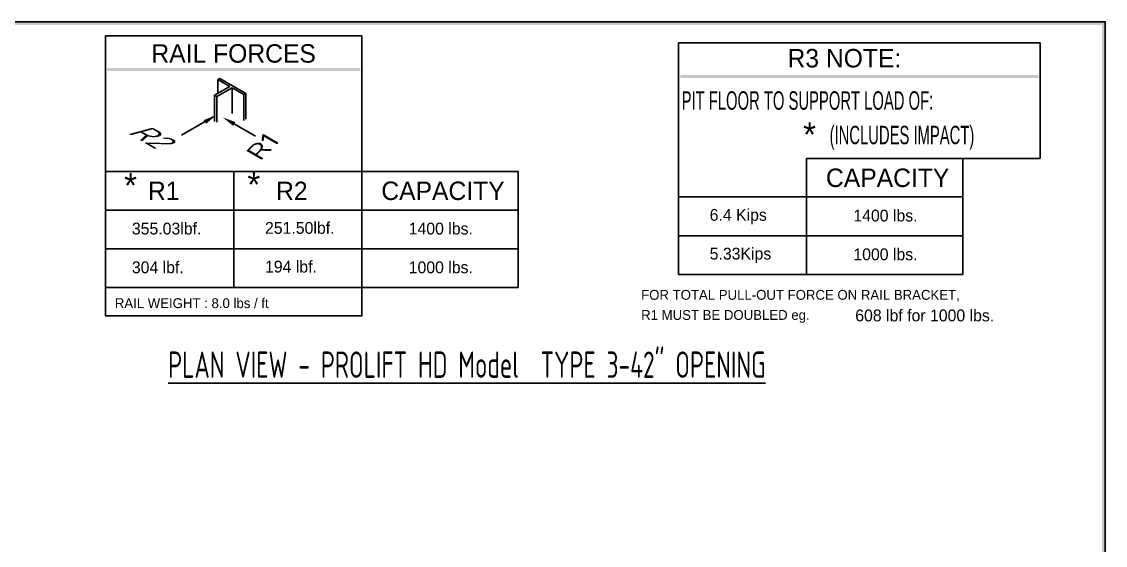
# Model space of a CAD drawing. Header units: inches. Extents: x 93 to 730, y 75 to 542.
# Drawn here: x 283.2 to 468.3, y 251.2 to 340.7 of the extents above; entities that cross this region are included whole.
import ezdxf
from ezdxf.enums import TextEntityAlignment as Align

# ---------------------------------------------------------------- set-up
doc = ezdxf.new("R2010")
doc.units = ezdxf.units.IN
doc.header["$MEASUREMENT"] = 0
for name, color, linetype in [('MASONRY', 7, 'Continuous'), ('TEXT', 1, 'Continuous'), ('TITLEBLK', 8, 'Continuous')]:
    doc.layers.add(name, color=color, linetype=linetype)
doc.styles.add('SIMPLEX', font='ARCHS.SHX')

msp = doc.modelspace()

# ---------------------------------------------------------------- linework, layer by layer
for p, q in [((297.54145, 338.27056), (341.31972, 338.27056)), ((297.54145, 338.27056), (297.54145, 290.44012)), ((341.31972, 338.27056), (341.31972, 290.44012)), ((395.42161, 337.06817), (457.18576, 337.06817)), ((395.42161, 337.06817), (395.42161, 297.49788)), ((457.18576, 337.06817), (457.18576, 317.30455)), ((318.78194, 329.61399), (316.18879, 328.11683)), ((316.74804, 330.78826), (317.07218, 330.9754)), ((316.74804, 330.78826), (316.74804, 328.48223)), ((318.78194, 329.61399), (316.74804, 330.78826)), ((317.07218, 330.9754), (321.51428, 328.41076)), ((316.16591, 328.13004), (316.16591, 324.01287)), ((316.16591, 328.13004), (316.56308, 327.90074)), ((319.15623, 329.39789), (316.56308, 327.90074)), ((316.56308, 327.90074), (316.56308, 323.50802)), ((321.19013, 328.22362), (319.15623, 329.39789)), ((319.15623, 329.39789), (319.15623, 325.00518)), ((321.51428, 328.41076), (321.19013, 328.22362)), ((321.19013, 328.22362), (321.19013, 327.47504)), ((321.51428, 328.41076), (321.51428, 327.28789)), ((321.19013, 327.47504), (321.19013, 323.8309)), ((321.51428, 327.28789), (321.51428, 324.01805)), ((315.95569, 324.4324), (310.52885, 321.29921)), ((316.16591, 323.63858), (316.16591, 324.20001)), ((319.53534, 323.20747), (323.17707, 321.10492)), ((417.25969, 317.30455), (443.9896, 317.30455)), ((457.18576, 317.30455), (417.25969, 317.30455)), ((417.25969, 317.30455), (417.25969, 297.49788)), ((443.9896, 317.30455), (443.9896, 297.49788)), ((297.63665, 315.08008), (368.04963, 315.08008)), ((319.48164, 315.08008), (319.48164, 295.2734)), ((368.04963, 315.08008), (368.04963, 295.2734)), ((395.42161, 310.73781), (443.9896, 310.73781)), ((297.63665, 308.51334), (368.04963, 308.51334)), ((395.42161, 304.11784), (443.9896, 304.11784)), ((297.63665, 301.89337), (368.04963, 301.89337)), ((395.42161, 297.49788), (443.9896, 297.49788)), ((297.63665, 295.2734), (368.04963, 295.2734)), ((341.41491, 290.44012), (297.49291, 290.44012))]:
    msp.add_line(p, q)
at = {"linetype": 'Continuous'}
msp.add_lwpolyline([(93.14892, 74.68634), (468.30202, 74.68634), (468.30202, 340.68634), (93.14892, 340.68634)], close=True, dxfattribs=at)
for points in [[(314.72206, 323.23288), (314.33399, 323.87302), (316.44844, 324.71714)], [(319.3482, 322.88333), (319.72249, 323.53162), (317.59048, 324.33034)]]:
    msp.add_solid(points)
for points in [[(297.81507, 332.79828), (297.81507, 332.25105), (341.0461, 332.79828), (341.0461, 332.25105)], [(395.69523, 331.59589), (395.69523, 331.04866), (456.91215, 331.59589), (456.91215, 331.04866)]]:
    msp.add_trace(points)
at = {"layer": 'TITLEBLK'}
for points in [[(467.73577, 340.11266, -1.5298), (468.30202, 340.68634, -1.5298), (93.6909, 340.11266, -1.5298), (93.14892, 340.68634, -1.5298)], [(467.72835, 75.28842, -1.5298), (468.30202, 74.68634, -1.5298), (467.72835, 340.11846, -1.5298), (468.30202, 340.68634, -1.5298)]]:
    msp.add_trace(points, dxfattribs=at)

# ---------------------------------------------------------------- texts
at = {"style": 'SIMPLEX', "width": 1.5}
for s, rotation, oblique, p in [('R2', 330.2446531, 45, (301.18862, 321.6878)), ('R1', 44.8173102, 345, (323.95729, 316.78685))]:
    msp.add_text(s, height=2.994311, rotation=rotation, dxfattribs=dict(at, oblique=oblique)).set_placement(p)
for p in [(416.70188, 319.30938), (300.73564, 310.60626), (321.78796, 310.76652)]:
    msp.add_text('*', height=4.20271).set_placement(p)
at = {"linetype": 'Continuous'}
for s, height, p in [('6.4 Kips', 2.020535, (400.73195, 306.67024)), ('1400 lbs.', 2.020535, (425.26948, 306.55443)), ('355.03lbf.', 2.020535, (302.05345, 304.32996)), ('251.50lbf.', 2.020535, (324.79198, 304.44577)), ('1400 lbs.', 2.020535, (349.32951, 304.32996)), ('5.33Kips', 2.020535, (400.73195, 300.05028)), ('1000 lbs.', 2.020535, (425.26948, 299.93447)), ('304 lbf.', 2.020535, (302.05345, 297.71)), ('194 lbf.', 2.020535, (324.79198, 297.82581)), ('1000 lbs.', 2.020535, (349.32951, 297.71)), ('608 lbf for 1000 lbs.', 2.0205354, (425.59235, 289.49296))]:
    msp.add_text(s, height=height, dxfattribs=at).set_placement(p)
at = {"layer": 'MASONRY', "style": 'SIMPLEX', "width": 0.76}
msp.add_text('%%UPLAN VIEW - PROLIFT HD Model  TYPE 3-42" OPENING', height=4.5000224, dxfattribs=at).set_placement((359.2622, 279.84349), align=Align.CENTER)
at = {"layer": 'TEXT'}
for s, height, p in [('RAIL FORCES', 3.1496062, (319.43058, 335.26081)), ('R3 NOTE:', 3.149606, (423.73914, 334.44683)), ('CAPACITY', 3.149606, (431.12399, 314.02118)), ('R1', 3.149606, (307.48676, 311.79671)), ('R2', 3.149606, (329.37589, 311.79671)), ('CAPACITY', 3.149606, (355.18402, 311.79671))]:
    msp.add_text(s, height=height, dxfattribs=at).set_placement(p, align=Align.MIDDLE)
at = {"layer": 'TEXT', "width": 0.6}
for s, p in [('PIT FLOOR TO SUPPORT LOAD OF:', (395.94356, 325.64274)), ('(INCLUDES IMPACT)', (421.21432, 319.74783))]:
    msp.add_text(s, height=3.1496062, dxfattribs=at).set_placement(p)
at = {"layer": 'TEXT', "linetype": 'Continuous'}
for s, p in [('FOR TOTAL PULL-OUT FORCE ON RAIL BRACKET,', (389.02555, 293.17915)), ('RAIL WEIGHT : 8.0 lbs / ft', (299.13825, 291.75636)), ('R1 MUST BE DOUBLED eg.', (389.02555, 289.7415))]:
    msp.add_text(s, height=1.6837795, dxfattribs=at).set_placement(p)

doc.saveas('drawing.dxf')
